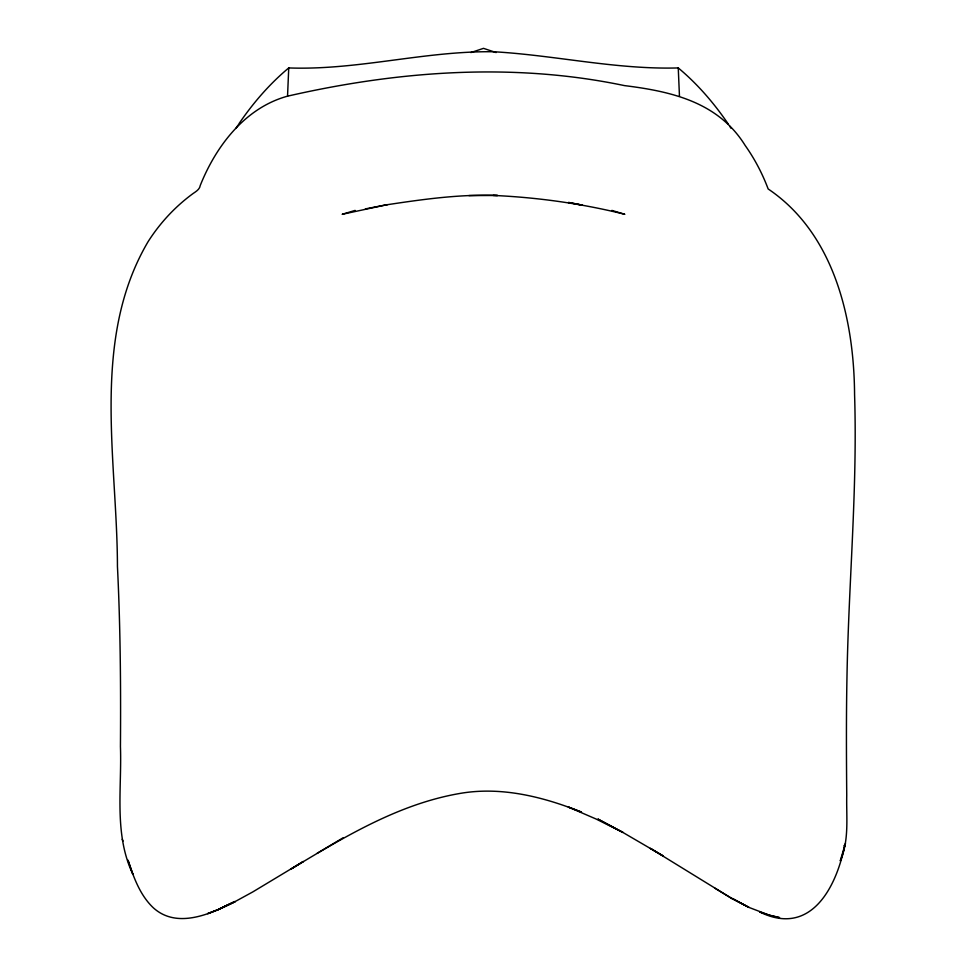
<?xml version="1.0" encoding="UTF-8"?>
<svg xmlns="http://www.w3.org/2000/svg" width="967" height="967" viewBox="0 0 967 967"><rect width="100%" height="100%" fill="white"/><g stroke="black" fill="none" stroke-linecap="round" stroke-linejoin="round"><path stroke-width="1.45" d="M650.308 848.337L663.265 855.988L623.788 832.962L597.86 819.025L622.978 832.418L595.902 818.94L568.27 807.01L581.493 812.111C543.962 797.086 502.888 786.642 462.311 793.049C399.601 803.166 344.337 836.975 290.777 869.188L303.3 861.5L252.846 891.888L235.162 901.558L218.445 909.379L235.017 901.595C210.975 913.888 177.287 929.214 153.548 908.001C140.022 895.394 133.627 877.25 127.97 860.134L132.926 874.361C113.768 834.207 121.951 789.29 120.44 746.609C120.875 686.534 120.404 626.435 117.442 566.432C117.212 459.228 90.608 339.344 148.036 241.75C159.906 223.075 175.196 206.587 193.074 193.533C196.132 191.418 199.746 189.375 200.314 185.313C216.064 145.993 245.05 107.82 287.537 96.168L288.746 67.932C357.742 70.482 425.154 50.707 493.968 51.759C555.554 55.3 616.281 69.721 678.254 67.932C697.533 83.984 714.045 103.203 728.163 123.897M845.472 843.248L840.263 860.872C849.377 840.093 846.246 817.272 846.741 795.321C846.391 755.989 846.198 716.644 846.971 677.299C848.591 583.028 857.572 488.891 854.574 394.548C854.042 319.158 834.388 233.603 768.161 188.964C762.371 173.576 754.671 158.866 745.134 145.425C718.348 102.188 671.727 91.454 624.464 85.604C512.981 62.226 397.86 70.917 287.537 96.168M235.972 128.285L238.112 124.997M238.837 123.909C252.955 103.203 269.467 83.984 288.746 67.932M843.973 845.678L844.795 845.049C836.491 887.174 810.817 937.228 759.639 911.929L769.672 915.314L748.881 907.384L732.116 898.669L650.718 848.567M343.212 837.736L317.14 853.317M470.869 52.569L483.5 48.35L496.131 52.569M355.131 210.407L342.161 214.311L387.223 204.653L365.405 208.896M384.588 205.125C421.95 199.444 459.688 194.029 497.594 195.467L468.935 195.588M493.218 195.419C537.543 197.413 581.771 203.566 624.839 214.311L611.869 210.407M582.412 205.125L568.511 202.466L579.777 204.653M714.77 888.129L732.116 898.669M729.589 126.097L731.028 128.285M122.205 839.296L123.027 841.072M678.254 67.932L679.463 96.168M234.884 901.534L218.324 909.548L235.017 901.595M218.119 909.584L207.651 913.634L218.216 909.621M779.487 917.586L769.817 915.314L779.499 917.635M748.784 907.3L732.333 898.5L748.881 907.384"/></g></svg>
